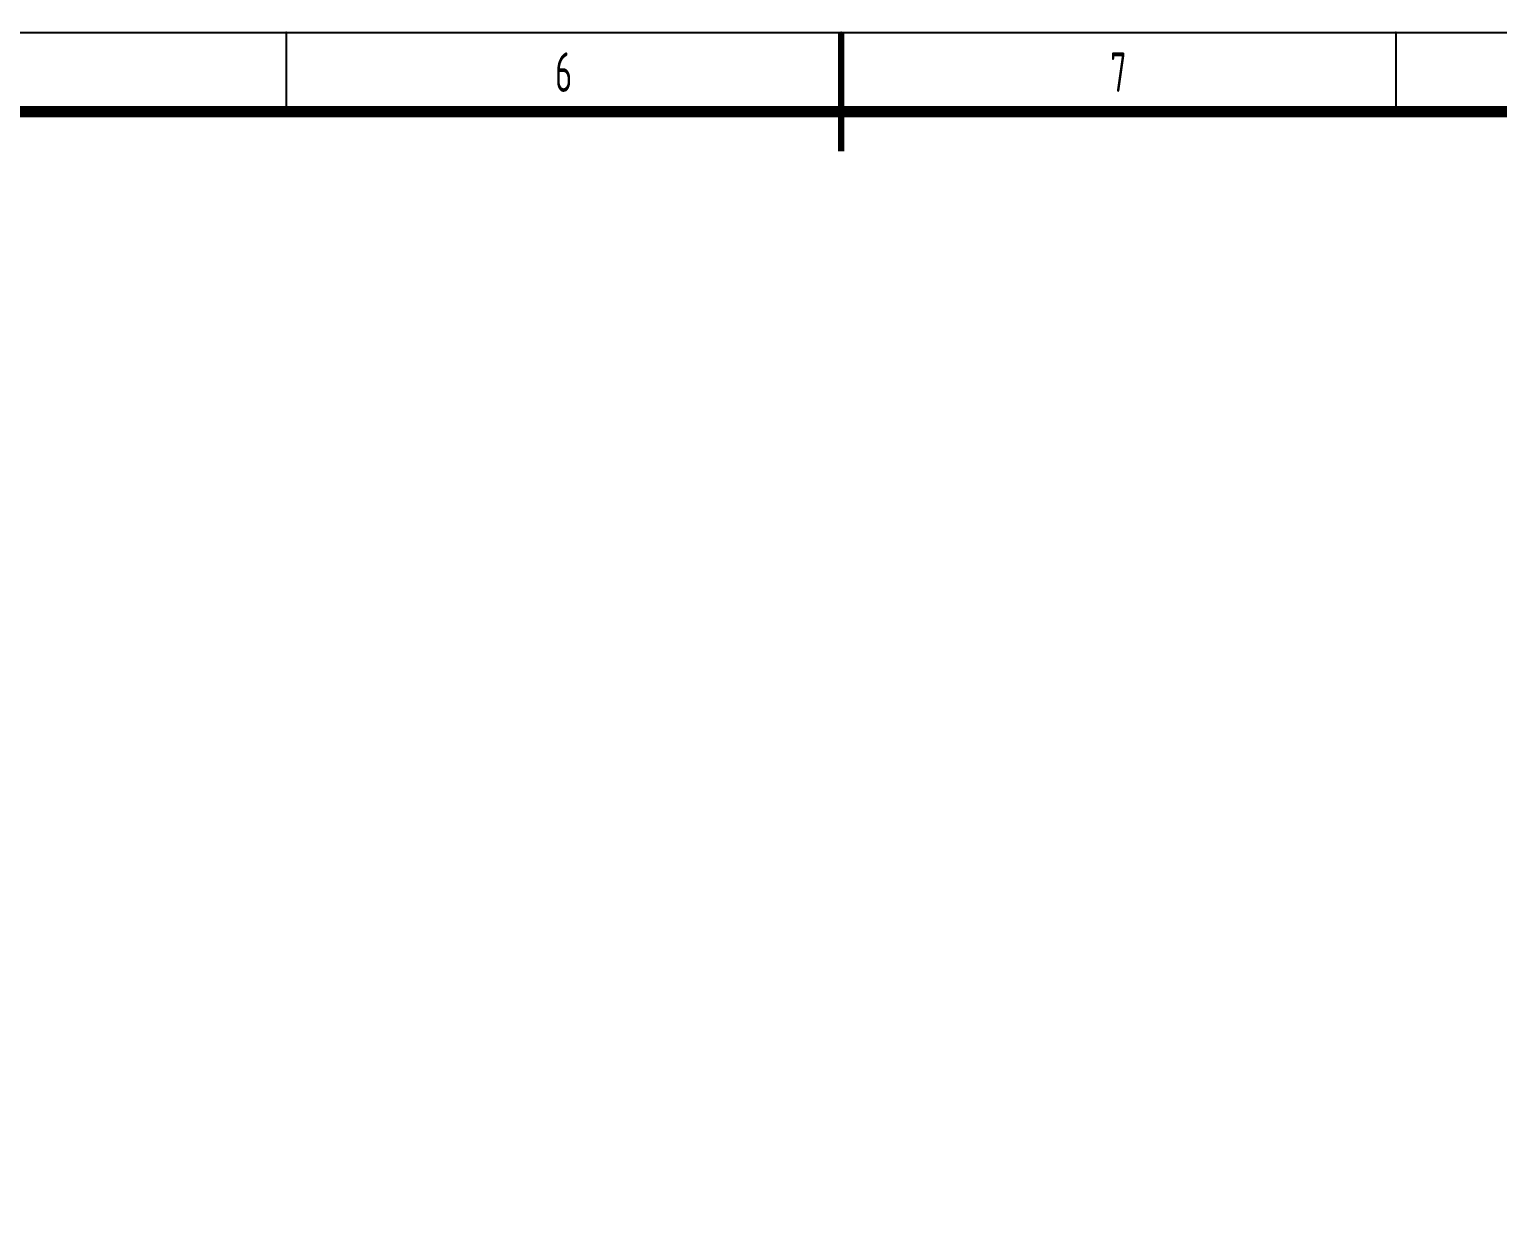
# Model space of a CAD drawing. Header units: millimetres. Extents: x 2250 to 7274, y 852 to 2251.
# Drawn here: x 6750.3 to 6935.8, y 1298.7 to 1447 of the extents above; entities that cross this region are included whole.
import ezdxf

# ---------------------------------------------------------------- set-up
doc = ezdxf.new("R2010")
doc.units = ezdxf.units.MM
doc.layers.add('05-图框与标题栏', color=7, linetype='Continuous', lineweight=25)
doc.styles.add('5-gbcbig', font='gbenor.shx', dxfattribs={"width": 0.7, "height": 5, "bigfont": 'gbcbig.shx'})

msp = doc.modelspace()

# ---------------------------------------------------------------- linework, layer by layer
at = {"layer": '05-图框与标题栏'}
for p, q in [((6432.372, 1446.64), (7273.372, 1446.64)), ((6782.789, 1446.64), (6782.789, 1436.64)), ((6922.956, 1446.64), (6922.956, 1436.64))]:
    msp.add_line(p, q, dxfattribs=at)
at = {"layer": '05-图框与标题栏', "const_width": 0.8}
msp.add_lwpolyline([(6852.872, 1446.64), (6852.872, 1431.64)], dxfattribs=at)
at = {"layer": '05-图框与标题栏', "const_width": 1.4}
msp.add_lwpolyline([(6457.372, 1436.64), (6457.372, 862.64), (7263.372, 862.64), (7263.372, 1436.64)], close=True, dxfattribs=at)
at = {"layer": '05-图框与标题栏'}
for p in [(6782.789, 1446.64), (6782.789, 1446.64), (6782.789, 1446.64), (6852.872, 1446.64), (6852.872, 1446.64), (6852.872, 1446.64), (6922.956, 1446.64), (6922.956, 1446.64), (6922.956, 1446.64)]:
    msp.add_point(p, dxfattribs=at)

# ---------------------------------------------------------------- texts
at = {"layer": '05-图框与标题栏', "char_height": 5, "attachment_point": 5, "style": '5-gbcbig'}
for s, insert in [('6', (6817.831, 1441.64)), ('7', (6887.914, 1441.64))]:
    msp.add_mtext_dynamic_manual_height_columns(s, width=70.08333, gutter_width=25, heights=[0], dxfattribs=dict(at, insert=insert))

doc.saveas('drawing.dxf')
